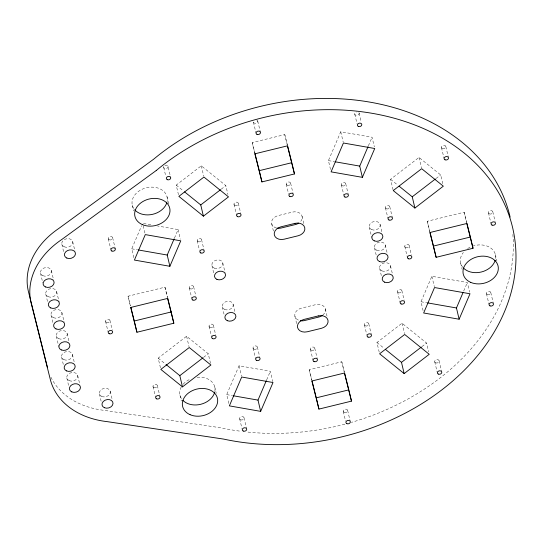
<?xml version="1.0" encoding="UTF-8"?>
<svg xmlns="http://www.w3.org/2000/svg" width="543" height="543" viewBox="0 0 543 543"><rect width="100%" height="100%" fill="white"/><g stroke="black" fill="none" stroke-linecap="round" stroke-linejoin="round"><path stroke-width="0.41" stroke-dasharray="2.71 2.04" d="M133.836 257.647L131.745 248.809L141.642 225.671M174.479 238.065L178.104 229.58L157.484 225.963M228.793 403.456L226.702 394.618L239.042 365.772L270.346 371.263L272.817 381.709M330.511 169.443L328.42 160.606L340.76 131.759L372.064 137.25L374.344 146.895M266.674 379.842L270.346 371.263M368.392 145.829L372.064 137.25M423.078 310.582L420.988 301.745L431.875 276.285L467.347 282.516L469.627 292.154M463.715 291L467.347 282.516M178.484 194.754L176.204 185.109L201.283 165.812L225.834 185.625L227.924 194.469M221.211 189.181L225.834 185.625M160.443 367.787L158.162 358.142L186.582 336.273L208.247 353.758L210.528 363.403M393.051 189.758L390.58 179.312L419.006 157.443L440.672 174.927L442.945 184.572M203.618 357.321L208.247 353.758M436.043 178.491L440.672 174.927M379.224 352.176L376.944 342.531L402.024 323.234L426.574 343.054L428.665 351.891M421.952 346.604L426.574 343.054M254.687 153.017L252.217 142.571L284.77 134.603L287.39 145.035M429.717 231.718L427.253 221.272L464.143 212.238L466.749 222.637M130.34 305.852L128.06 296.213L164.95 287.179L167.563 297.578M311.696 380.195L309.225 369.742L341.778 361.774L344.391 372.213M328.42 160.606L334.189 161.617M143.461 223.499L151.707 224.945M131.745 248.809L137.522 249.821M420.988 301.745L426.757 302.756M226.702 394.618L232.472 395.63M390.58 179.312L397.802 185.143M376.944 342.531L384.05 348.267M176.204 185.109L183.31 190.844M158.162 358.142L165.384 363.973M427.253 221.272L429.859 231.671M252.217 142.571L254.837 153.004M309.225 369.742L311.845 380.181M128.06 296.213L130.469 305.804M492.82 211.797L495.101 221.442M488.483 212.863L490.953 223.309M495.359 254.524L496.879 260.952M490.791 292.562L493.261 303.008M486.453 293.62L488.924 304.066M464.143 212.238L466.613 222.684M445.817 146.488L448.287 156.934M441.479 147.547L443.95 157.999M460.634 263.029L462.154 269.457M419.006 157.443L421.477 167.889M431.875 276.285L434.346 286.738M439.083 360.749L441.554 371.195M409.13 245.443L411.411 255.088M434.746 361.814L437.21 372.26M404.793 246.508L407.447 257.762M389.772 206.693L392.243 217.139M385.435 207.752L387.899 218.198M401.881 290.634L404.162 300.279M359.106 113.087L361.197 121.924M397.544 291.7L400.008 302.146M354.762 114.145L357.043 123.79M390.485 265.731L392.765 275.376M385.299 245.069L387.2 253.106M380.114 224.408L382.014 232.445M402.024 323.234L404.494 333.68M379.632 268.385L381.532 276.421M374.446 247.723L376.347 255.76M369.267 227.069L371.738 237.515M340.76 131.759L343.23 142.205M345.721 183.71L348.192 194.156M341.377 184.776L343.848 195.222M368.778 323.771L371.242 334.216M364.434 324.836L366.715 334.474M341.778 361.774L344.242 372.22M284.77 134.603L287.24 145.049M325.298 308.879L327.008 316.114M302.078 216.324L303.971 224.361M347.629 410.338L350.099 420.791M290.62 183.167L293.091 193.613M343.285 411.404L345.565 421.049M286.283 184.226L288.564 193.871M314.764 348.212L317.234 358.658M257.755 121.041L260.416 132.288M310.42 349.278L312.89 359.724M253.418 122.1L255.889 132.546M294.917 316.318L296.627 323.553M271.697 223.764L273.591 231.8M238.343 203.326L240.814 213.772M234.006 204.385L236.66 215.639M257.389 347.092L259.663 356.737M253.045 348.158L255.515 358.604M201.283 165.812L203.754 176.258M233.157 304.25L235.051 312.286M222.786 262.927L225.067 272.572M239.042 365.772L241.513 376.218M222.304 306.904L224.205 314.94M211.933 265.588L213.833 273.624M244.004 417.723L246.474 428.169M201.555 239.626L204.019 250.072M239.66 418.789L241.94 428.427M197.211 240.692L199.491 250.33M213.399 325.318L215.68 334.963M209.055 326.384L211.526 336.83M164.902 165.418A2.233 1.704 -13.3 0 1 168.038 166.348L170.692 177.595M193.634 286.738L195.914 296.376M163.694 167.407L165.595 175.443M178.104 229.58L180.385 239.225M214.723 386.833L216.236 393.261M189.29 287.797L191.76 298.243M167.027 196.763L168.73 203.992M186.582 336.273L189.052 346.719M164.95 287.179L167.42 297.625M143.203 225.766L145.103 233.802M179.998 395.331L181.328 400.958M132.302 205.261L133.632 210.888M157.348 385.523L159.818 395.969M153.011 386.589L155.481 397.035M112.639 237.705L115.299 248.952M108.301 238.764L110.772 249.21M109.937 320.384L112.218 330.029M105.6 321.449L108.071 331.895M110.256 391.265L112.157 399.302M72.708 241.628L74.988 251.266M99.41 393.926L101.303 401.963M61.854 244.282L63.755 252.319M77.697 375.471L79.597 383.507M72.429 354.477L74.33 362.514M67.162 333.49L69.063 341.527M61.895 312.496L64.176 322.142M56.628 291.51L59.099 301.956M51.361 270.516L53.642 280.161M66.843 378.125L68.554 385.36M61.576 357.138L63.477 365.174M56.309 336.144L58.78 346.59M51.042 315.157L52.942 323.194M45.775 294.163L47.675 302.2M40.508 273.177L42.788 282.815M50.92 377.188A79.339 60.511 -13.3 0 0 104.304 410.359L220.981 427.843A215.551 164.393 -13.3 0 0 241.262 431.325M512.857 234.495A215.551 164.393 -13.3 0 1 351.375 422.386M344.88 424.178A215.551 164.393 -13.3 0 1 246.223 431.909M197.109 377.324A17.871 13.629 -13.3 0 1 214.756 391.849M181.45 398.61A17.871 13.629 -13.3 0 1 181.362 386.752M183.181 384.206A17.871 13.629 -13.3 0 1 189.663 379.408M298.406 320.119A8.376 6.387 -13.3 0 1 294.944 313.8A8.376 6.387 -13.3 0 1 301.501 308.132L315.605 304.677A8.376 6.387 -13.3 0 1 324.456 307.107A8.376 6.387 -13.3 0 1 323.105 314.811M472.437 246.223A17.871 13.629 -13.3 0 1 495.392 259.547M462.975 267.482A17.871 13.629 -13.3 0 1 463.376 252.434M467.645 248.592A17.871 13.629 -13.3 0 1 471.711 246.495M133.754 208.539A17.871 13.629 -13.3 0 1 147.255 187.586A17.871 13.629 -13.3 0 1 167.061 201.779M168.038 166.348A2.233 1.704 -13.3 0 1 165.703 168.615A2.233 1.704 -13.3 0 1 163.776 166.511M276.441 227.992A8.376 6.387 -13.3 0 1 271.602 221.809A8.376 6.387 -13.3 0 1 278.274 215.571L292.378 212.123A8.376 6.387 -13.3 0 1 300.863 214.105A8.376 6.387 -13.3 0 1 300.788 221.293M256.825 120.023A2.233 1.704 -13.3 0 1 256.547 123.03A2.233 1.704 -13.3 0 1 253.384 121.659M358.923 112.672A2.233 1.704 -13.3 0 1 357.722 115.15A2.233 1.704 -13.3 0 1 354.81 114.288A2.233 1.704 -13.3 0 1 356.52 111.96M153.94 387.6A2.233 1.704 -13.3 0 0 157.382 385.971A2.233 1.704 -13.3 0 0 154.219 384.593A2.233 1.704 -13.3 0 0 153.94 387.6M240.59 419.8A2.233 1.704 -13.3 0 0 244.038 418.171A2.233 1.704 -13.3 0 0 240.868 416.793A2.233 1.704 -13.3 0 0 240.59 419.8M101.731 396.458A5.586 4.263 -13.3 0 0 110.338 392.385A5.586 4.263 -13.3 0 0 102.423 388.951A5.586 4.263 -13.3 0 0 101.731 396.458M69.165 380.657A5.586 4.263 -13.3 0 0 77.778 376.584A5.586 4.263 -13.3 0 0 69.864 373.15A5.586 4.263 -13.3 0 0 69.165 380.657M63.898 359.67A5.586 4.263 -13.3 0 0 72.511 355.597A5.586 4.263 -13.3 0 0 64.597 352.163A5.586 4.263 -13.3 0 0 63.898 359.67M58.63 338.676A5.586 4.263 -13.3 0 0 67.244 334.603A5.586 4.263 -13.3 0 0 59.33 331.169A5.586 4.263 -13.3 0 0 58.63 338.676M106.53 322.461A2.233 1.704 -13.3 0 0 109.971 320.832A2.233 1.704 -13.3 0 0 106.808 319.454A2.233 1.704 -13.3 0 0 106.53 322.461M253.975 349.169A2.233 1.704 -13.3 0 0 257.423 347.54A2.233 1.704 -13.3 0 0 254.253 346.169A2.233 1.704 -13.3 0 0 253.975 349.169M209.985 327.395A2.233 1.704 -13.3 0 0 213.433 325.766A2.233 1.704 -13.3 0 0 210.263 324.395A2.233 1.704 -13.3 0 0 209.985 327.395M224.626 309.442A5.586 4.263 -13.3 0 0 233.239 305.363A5.586 4.263 -13.3 0 0 225.325 301.928A5.586 4.263 -13.3 0 0 224.626 309.442M344.214 412.415A2.233 1.704 -13.3 0 0 347.663 410.786A2.233 1.704 -13.3 0 0 344.493 409.415A2.233 1.704 -13.3 0 0 344.214 412.415M311.349 350.289A2.233 1.704 -13.3 0 0 314.797 348.66A2.233 1.704 -13.3 0 0 311.628 347.289A2.233 1.704 -13.3 0 0 311.349 350.289M435.669 362.826A2.233 1.704 -13.3 0 0 439.117 361.197A2.233 1.704 -13.3 0 0 435.954 359.819A2.233 1.704 -13.3 0 0 435.669 362.826M365.364 325.848A2.233 1.704 -13.3 0 0 368.806 324.219A2.233 1.704 -13.3 0 0 365.643 322.841A2.233 1.704 -13.3 0 0 365.364 325.848M381.953 270.916A5.586 4.263 -13.3 0 0 390.566 266.844A5.586 4.263 -13.3 0 0 382.652 263.409A5.586 4.263 -13.3 0 0 381.953 270.916M398.467 292.711A2.233 1.704 -13.3 0 0 401.915 291.082A2.233 1.704 -13.3 0 0 398.745 289.711A2.233 1.704 -13.3 0 0 398.467 292.711M487.383 294.632A2.233 1.704 -13.3 0 0 490.824 293.003A2.233 1.704 -13.3 0 0 487.662 291.632A2.233 1.704 -13.3 0 0 487.383 294.632M405.716 247.52A2.233 1.704 -13.3 0 0 409.164 245.891A2.233 1.704 -13.3 0 0 406.001 244.52A2.233 1.704 -13.3 0 0 405.716 247.52M53.363 317.689A5.586 4.263 -13.3 0 0 61.977 313.61A5.586 4.263 -13.3 0 0 54.062 310.182A5.586 4.263 -13.3 0 0 53.363 317.689M48.096 296.695A5.586 4.263 -13.3 0 0 56.71 292.623A5.586 4.263 -13.3 0 0 48.795 289.188A5.586 4.263 -13.3 0 0 48.096 296.695M42.829 275.708A5.586 4.263 -13.3 0 0 51.442 271.629A5.586 4.263 -13.3 0 0 43.528 268.201A5.586 4.263 -13.3 0 0 42.829 275.708M109.231 239.782A2.233 1.704 -13.3 0 0 112.672 238.146A2.233 1.704 -13.3 0 0 109.51 236.775A2.233 1.704 -13.3 0 0 109.231 239.782M190.22 288.808A2.233 1.704 -13.3 0 0 193.668 287.179A2.233 1.704 -13.3 0 0 190.498 285.808A2.233 1.704 -13.3 0 0 190.22 288.808M214.254 268.12A5.586 4.263 -13.3 0 0 222.868 264.047A5.586 4.263 -13.3 0 0 214.953 260.613A5.586 4.263 -13.3 0 0 214.254 268.12M198.141 241.703A2.233 1.704 -13.3 0 0 201.589 240.074A2.233 1.704 -13.3 0 0 198.419 238.696A2.233 1.704 -13.3 0 0 198.141 241.703M234.929 205.403A2.233 1.704 -13.3 0 0 238.377 203.774A2.233 1.704 -13.3 0 0 235.214 202.396A2.233 1.704 -13.3 0 0 234.929 205.403M64.176 246.814A5.586 4.263 -13.3 0 0 72.789 242.741A5.586 4.263 -13.3 0 0 64.875 239.307A5.586 4.263 -13.3 0 0 64.176 246.814M376.774 250.262A5.586 4.263 -13.3 0 0 385.381 246.183A5.586 4.263 -13.3 0 0 377.466 242.748A5.586 4.263 -13.3 0 0 376.774 250.262M371.588 229.601A5.586 4.263 -13.3 0 0 380.202 225.521A5.586 4.263 -13.3 0 0 372.288 222.094A5.586 4.263 -13.3 0 0 371.588 229.601M342.307 185.787A2.233 1.704 -13.3 0 0 345.755 184.158A2.233 1.704 -13.3 0 0 342.585 182.781A2.233 1.704 -13.3 0 0 342.307 185.787M386.358 208.77A2.233 1.704 -13.3 0 0 389.806 207.134A2.233 1.704 -13.3 0 0 386.636 205.763A2.233 1.704 -13.3 0 0 386.358 208.77M489.413 213.874A2.233 1.704 -13.3 0 0 492.854 212.245A2.233 1.704 -13.3 0 0 489.691 210.867A2.233 1.704 -13.3 0 0 489.413 213.874M287.213 185.244A2.233 1.704 -13.3 0 0 290.654 183.609A2.233 1.704 -13.3 0 0 287.491 182.238A2.233 1.704 -13.3 0 0 287.213 185.244M442.409 148.565A2.233 1.704 -13.3 0 0 445.851 146.936A2.233 1.704 -13.3 0 0 442.688 145.558A2.233 1.704 -13.3 0 0 442.409 148.565"/><path stroke-width="0.81" d="M169.878 266.287L180.765 240.834L145.293 234.603L134.406 260.063L169.878 266.287L167.217 255.034L174.147 238.839M260.667 411.363L273.007 382.516L241.703 377.018L229.363 405.872L260.667 411.363L258.006 400.11L266.341 380.623M362.385 177.351L374.724 148.504L343.42 143.006L331.081 171.859L362.385 177.351L359.724 166.097L368.059 146.61M459.12 319.223L470.007 293.763L434.536 287.539L423.642 312.992L459.12 319.223L456.459 307.969L463.057 292.541M203.415 216.175L178.864 196.356L203.944 177.059L228.494 196.878L203.415 216.175L200.754 204.928L220.553 189.69M182.482 386.881L160.823 369.396L189.242 347.527L210.908 365.011L182.482 386.881L179.821 375.634L202.96 357.83M414.906 208.05L393.241 190.566L421.667 168.69L443.326 186.181L414.906 208.05L412.246 196.797L435.377 179M404.155 373.598L379.605 353.785L404.684 334.481L429.235 354.301L404.155 373.598L401.494 362.351L421.293 347.113M292.012 163.504L294.476 173.95L261.93 181.919L259.269 170.665L291.822 162.696L287.586 145.836M470.36 237.033L473.021 248.28L436.131 257.314L433.47 246.067L470.36 237.033L466.953 223.438M171.174 311.967L173.835 323.221L136.938 332.255L134.284 321.001L171.174 311.967L167.76 298.372M349.013 390.675L351.484 401.121L318.931 409.096L316.277 397.843L348.823 389.874L344.595 373.014M335.011 161.76L359.724 166.097M138.343 249.97L167.217 255.034M427.585 302.899L456.459 307.969M233.293 395.772L258.006 400.11M399.119 186.201L412.246 196.797M385.34 349.312L401.494 362.351M184.6 191.889L200.754 204.928M166.036 364.502L179.821 375.634M473.021 248.28L466.804 223.492L429.907 232.526L436.131 257.314M430.063 232.472L433.47 246.067M294.476 173.95L287.43 145.85L254.877 153.818L261.93 181.919M351.484 401.121L344.432 373.027L311.886 380.996L318.931 409.096M254.837 153.004L259.269 170.665M312.042 380.982L316.277 397.843M173.835 323.221L167.611 298.426L130.72 307.46L136.938 332.255M130.87 307.406L134.284 321.001M47.424 367.272L28.765 292.894A79.339 60.511 -13.3 0 1 58.678 228.549L153.581 159.262A215.551 164.393 -13.3 0 1 367.109 101.663A215.551 164.393 -13.3 0 1 510.121 217.091M214.566 392.582A17.871 13.629 -13.3 0 1 200.679 404.304A17.871 13.629 -13.3 0 1 182.848 400.347M300.333 320.689A8.376 6.387 -13.3 0 0 304.609 320.526L318.721 317.071A8.376 6.387 -13.3 0 0 322.576 315.245M495.202 260.273A17.871 13.629 -13.3 0 1 481.315 272.002A17.871 13.629 -13.3 0 1 463.484 268.038M166.871 202.512A17.871 13.629 -13.3 0 1 152.522 214.342A17.871 13.629 -13.3 0 1 134.644 209.72M277.106 228.135A8.376 6.387 -13.3 0 0 281.389 227.972L295.494 224.517A8.376 6.387 -13.3 0 0 298.786 223.092M156.241 170.516L61.339 239.802A79.339 60.511 -13.3 0 0 31.426 304.141L50.078 378.519A79.339 60.511 -13.3 0 0 106.964 421.606L223.641 439.09A215.551 164.393 -13.3 0 0 487.322 342.755A215.551 164.393 -13.3 0 0 434.95 134.046A215.551 164.393 -13.3 0 0 156.241 170.516M295.039 223.37L280.935 226.825A8.376 6.387 -13.3 0 0 274.351 235.017A8.376 6.387 -13.3 0 0 284.043 239.219L298.155 235.764A8.376 6.387 -13.3 0 0 304.732 227.578A8.376 6.387 -13.3 0 0 295.039 223.37M318.266 315.924L304.161 319.379A8.376 6.387 -13.3 0 0 297.578 327.572A8.376 6.387 -13.3 0 0 307.27 331.773L321.375 328.325A8.376 6.387 -13.3 0 0 327.958 320.132A8.376 6.387 -13.3 0 0 318.266 315.924M156.601 398.847A2.233 1.704 -13.3 0 0 160.042 397.218A2.233 1.704 -13.3 0 0 156.879 395.847A2.233 1.704 -13.3 0 0 156.601 398.847M243.25 431.047A2.233 1.704 -13.3 0 0 246.698 429.418A2.233 1.704 -13.3 0 0 243.529 428.047A2.233 1.704 -13.3 0 0 243.25 431.047M190.091 414.689A17.871 13.629 -13.3 0 0 217.648 401.65A17.871 13.629 -13.3 0 0 192.317 390.661A17.871 13.629 -13.3 0 0 190.091 414.689M104.385 407.712A5.586 4.263 -13.3 0 0 112.998 403.632A5.586 4.263 -13.3 0 0 105.084 400.198A5.586 4.263 -13.3 0 0 104.385 407.712M71.825 391.91A5.586 4.263 -13.3 0 0 80.439 387.838A5.586 4.263 -13.3 0 0 72.524 384.403A5.586 4.263 -13.3 0 0 71.825 391.91M66.558 370.917A5.586 4.263 -13.3 0 0 75.172 366.844A5.586 4.263 -13.3 0 0 67.257 363.41A5.586 4.263 -13.3 0 0 66.558 370.917M61.291 349.93A5.586 4.263 -13.3 0 0 69.904 345.857A5.586 4.263 -13.3 0 0 61.99 342.423A5.586 4.263 -13.3 0 0 61.291 349.93M109.191 333.707A2.233 1.704 -13.3 0 0 112.632 332.078A2.233 1.704 -13.3 0 0 109.469 330.707A2.233 1.704 -13.3 0 0 109.191 333.707M256.635 360.423A2.233 1.704 -13.3 0 0 260.077 358.794A2.233 1.704 -13.3 0 0 256.914 357.416A2.233 1.704 -13.3 0 0 256.635 360.423M212.646 338.649A2.233 1.704 -13.3 0 0 216.087 337.013A2.233 1.704 -13.3 0 0 212.924 335.642A2.233 1.704 -13.3 0 0 212.646 338.649M227.286 320.689A5.586 4.263 -13.3 0 0 235.9 316.617A5.586 4.263 -13.3 0 0 227.985 313.182A5.586 4.263 -13.3 0 0 227.286 320.689M346.875 423.669A2.233 1.704 -13.3 0 0 350.323 422.04A2.233 1.704 -13.3 0 0 347.153 420.662A2.233 1.704 -13.3 0 0 346.875 423.669M314.01 361.543A2.233 1.704 -13.3 0 0 317.458 359.914A2.233 1.704 -13.3 0 0 314.288 358.536A2.233 1.704 -13.3 0 0 314.01 361.543M438.33 374.073A2.233 1.704 -13.3 0 0 441.778 372.444A2.233 1.704 -13.3 0 0 438.608 371.073A2.233 1.704 -13.3 0 0 438.33 374.073M368.025 337.094A2.233 1.704 -13.3 0 0 371.466 335.465A2.233 1.704 -13.3 0 0 368.303 334.094A2.233 1.704 -13.3 0 0 368.025 337.094M384.614 282.17A5.586 4.263 -13.3 0 0 393.227 278.097A5.586 4.263 -13.3 0 0 385.313 274.663A5.586 4.263 -13.3 0 0 384.614 282.17M401.128 303.965A2.233 1.704 -13.3 0 0 404.576 302.336A2.233 1.704 -13.3 0 0 401.406 300.958A2.233 1.704 -13.3 0 0 401.128 303.965M490.044 305.885A2.233 1.704 -13.3 0 0 493.485 304.256A2.233 1.704 -13.3 0 0 490.322 302.879A2.233 1.704 -13.3 0 0 490.044 305.885M408.377 258.773A2.233 1.704 -13.3 0 0 411.825 257.144A2.233 1.704 -13.3 0 0 408.655 255.767A2.233 1.704 -13.3 0 0 408.377 258.773M470.727 282.38A17.871 13.629 -13.3 0 0 498.284 269.342A17.871 13.629 -13.3 0 0 472.96 258.353A17.871 13.629 -13.3 0 0 470.727 282.38M56.024 328.936A5.586 4.263 -13.3 0 0 64.637 324.863A5.586 4.263 -13.3 0 0 56.723 321.429A5.586 4.263 -13.3 0 0 56.024 328.936M50.757 307.949A5.586 4.263 -13.3 0 0 59.37 303.876A5.586 4.263 -13.3 0 0 51.456 300.442A5.586 4.263 -13.3 0 0 50.757 307.949M45.49 286.955A5.586 4.263 -13.3 0 0 54.103 282.883A5.586 4.263 -13.3 0 0 46.189 279.448A5.586 4.263 -13.3 0 0 45.49 286.955M111.885 251.029A2.233 1.704 -13.3 0 0 115.333 249.4A2.233 1.704 -13.3 0 0 112.17 248.029A2.233 1.704 -13.3 0 0 111.885 251.029M192.88 300.062A2.233 1.704 -13.3 0 0 196.328 298.433A2.233 1.704 -13.3 0 0 193.159 297.055A2.233 1.704 -13.3 0 0 192.88 300.062M216.915 279.373A5.586 4.263 -13.3 0 0 225.528 275.294A5.586 4.263 -13.3 0 0 217.614 271.86A5.586 4.263 -13.3 0 0 216.915 279.373M200.801 252.95A2.233 1.704 -13.3 0 0 204.243 251.321A2.233 1.704 -13.3 0 0 201.08 249.95A2.233 1.704 -13.3 0 0 200.801 252.95M237.59 216.65A2.233 1.704 -13.3 0 0 241.038 215.021A2.233 1.704 -13.3 0 0 237.868 213.65A2.233 1.704 -13.3 0 0 237.59 216.65M66.837 258.068A5.586 4.263 -13.3 0 0 75.45 253.988A5.586 4.263 -13.3 0 0 67.536 250.554A5.586 4.263 -13.3 0 0 66.837 258.068M142.395 224.619A17.871 13.629 -13.3 0 0 169.952 211.58A17.871 13.629 -13.3 0 0 144.628 200.591A17.871 13.629 -13.3 0 0 142.395 224.619M167.285 179.672A2.233 1.704 -13.3 0 0 170.726 178.043A2.233 1.704 -13.3 0 0 167.563 176.672A2.233 1.704 -13.3 0 0 167.285 179.672M379.428 261.509A5.586 4.263 -13.3 0 0 388.041 257.436A5.586 4.263 -13.3 0 0 380.127 254.002A5.586 4.263 -13.3 0 0 379.428 261.509M374.249 240.848A5.586 4.263 -13.3 0 0 382.856 236.775A5.586 4.263 -13.3 0 0 374.941 233.341A5.586 4.263 -13.3 0 0 374.249 240.848M344.968 197.034A2.233 1.704 -13.3 0 0 348.416 195.405A2.233 1.704 -13.3 0 0 345.246 194.034A2.233 1.704 -13.3 0 0 344.968 197.034M389.019 220.017A2.233 1.704 -13.3 0 0 392.467 218.388A2.233 1.704 -13.3 0 0 389.297 217.017A2.233 1.704 -13.3 0 0 389.019 220.017M492.073 225.121A2.233 1.704 -13.3 0 0 495.515 223.492A2.233 1.704 -13.3 0 0 492.352 222.121A2.233 1.704 -13.3 0 0 492.073 225.121M289.867 196.491A2.233 1.704 -13.3 0 0 293.315 194.862A2.233 1.704 -13.3 0 0 290.145 193.491A2.233 1.704 -13.3 0 0 289.867 196.491M257.002 134.365A2.233 1.704 -13.3 0 0 260.45 132.736A2.233 1.704 -13.3 0 0 257.28 131.365A2.233 1.704 -13.3 0 0 257.002 134.365M445.07 159.812A2.233 1.704 -13.3 0 0 448.511 158.183A2.233 1.704 -13.3 0 0 445.348 156.812A2.233 1.704 -13.3 0 0 445.07 159.812M358.353 126.41A2.233 1.704 -13.3 0 0 361.794 124.781A2.233 1.704 -13.3 0 0 358.631 123.404A2.233 1.704 -13.3 0 0 358.353 126.41"/></g></svg>
